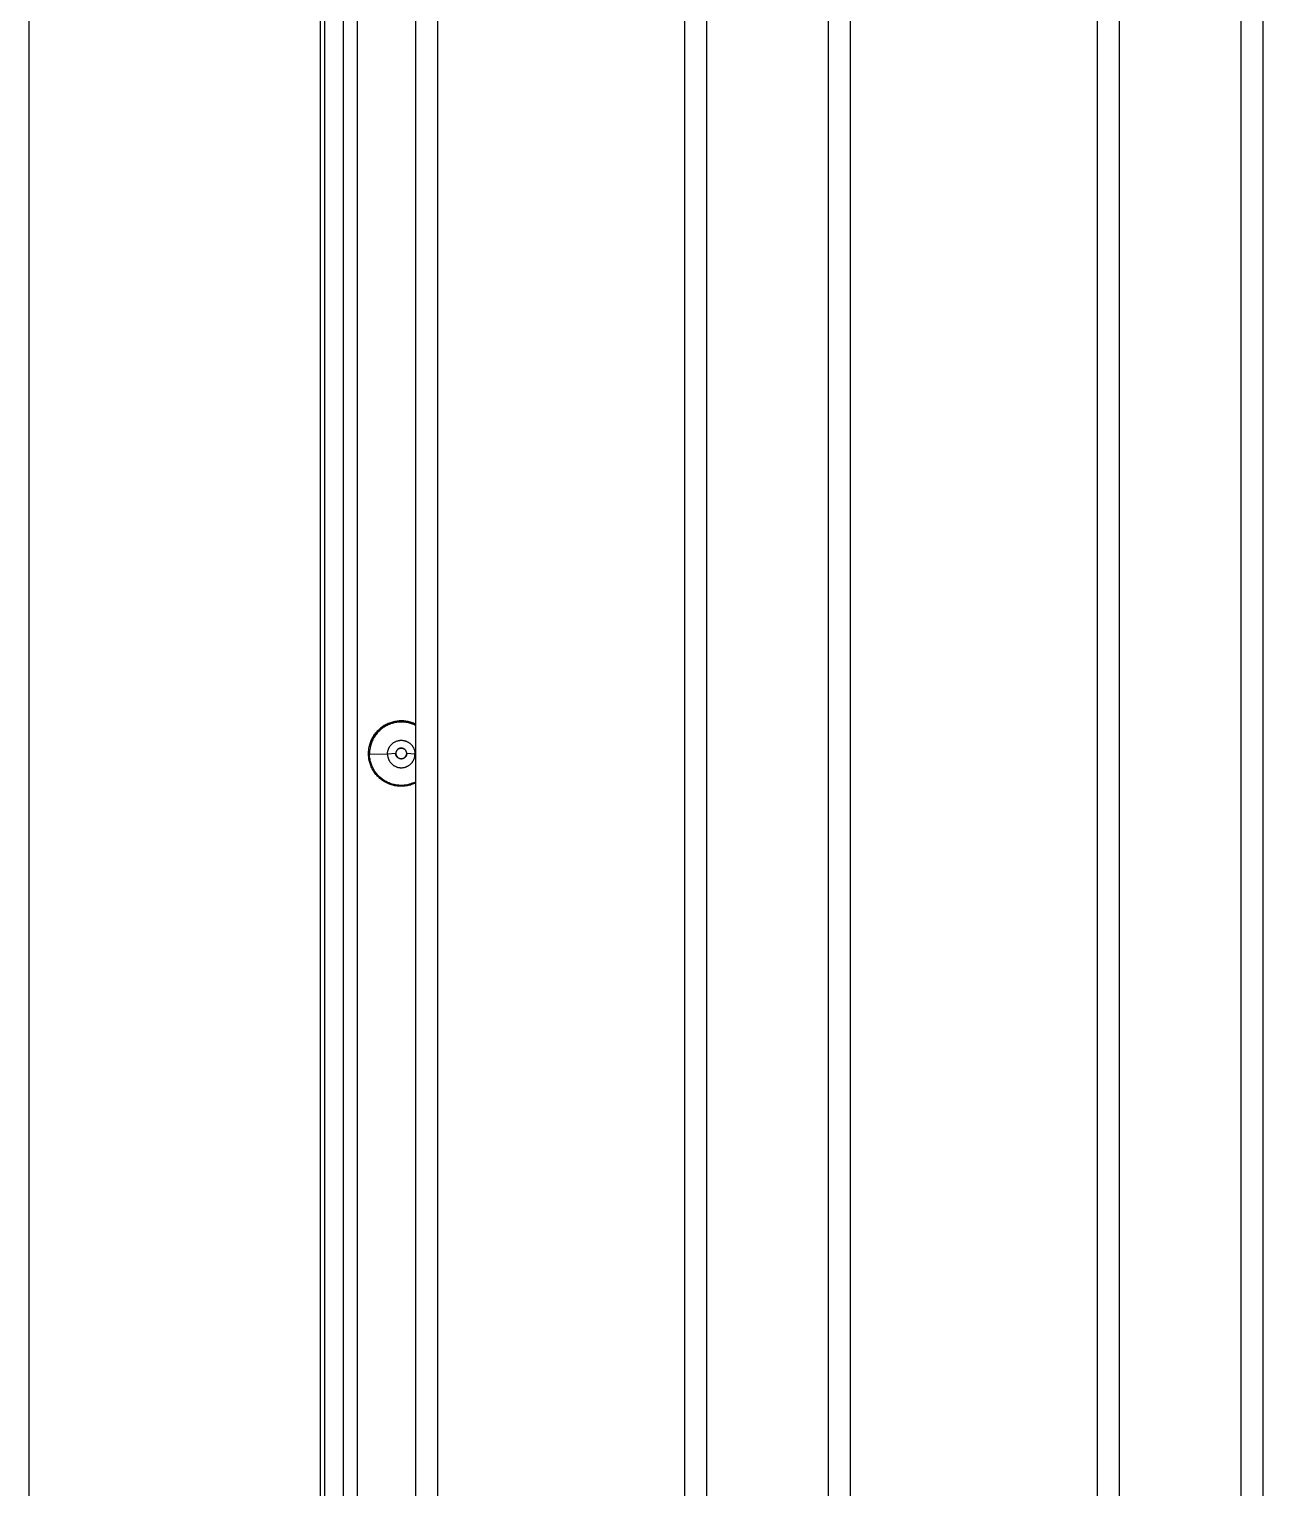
# Model space of a CAD drawing. Header units: millimetres. Extents: x -1283 to 2747, y -259 to 2557.
# Drawn here: x 719.4 to 889, y 1481.7 to 1682.1 of the extents above; entities that cross this region are included whole.
import ezdxf

# ---------------------------------------------------------------- set-up
doc = ezdxf.new("R2010")
doc.units = ezdxf.units.MM
doc.header["$MEASUREMENT"] = 0
doc.layers.add('Utwórz2D linie widoczne', color=7, linetype='Continuous', true_color=0x000000)

msp = doc.modelspace()

# ---------------------------------------------------------------- linework, layer by layer
at = {"layer": 'Utwórz2D linie widoczne'}
for p, q in [((719.45, 1281.38), (719.45, 2063.38)), ((759.45, 2061.38), (759.45, 1281.38)), ((760.01, 2061.38), (760.01, 1341.69)), ((772.55, 2055.65), (772.55, 1346.65)), ((775.55, 2055.65), (775.55, 1346.65)), ((809.55, 1346.65), (809.55, 2055.65)), ((812.55, 1346.65), (812.55, 2055.65)), ((829.25, 2055.65), (829.25, 1346.65)), ((832.25, 2055.65), (832.25, 1346.65)), ((866.25, 1346.65), (866.25, 2055.65)), ((869.25, 1346.65), (869.25, 2055.65)), ((885.95, 2055.65), (885.95, 1346.65)), ((888.95, 2055.65), (888.95, 1346.65)), ((762.57, 2040.3), (762.57, 1343.15)), ((764.57, 1343.15), (764.57, 2031.14)), ((766.91, 1585.16), (767, 1585.28)), ((767.07, 1585.38), (766.98, 1585.26)), ((767, 1585.28), (767.1, 1585.4)), ((767.17, 1585.5), (767.07, 1585.38)), ((767.1, 1585.4), (767.2, 1585.52)), ((767.22, 1585.32), (767.12, 1585.2)), ((767.28, 1585.62), (767.17, 1585.5)), ((767.2, 1585.52), (767.3, 1585.64)), ((767.32, 1585.44), (767.22, 1585.32)), ((767.39, 1585.73), (767.28, 1585.62)), ((767.3, 1585.64), (767.41, 1585.75)), ((767.42, 1585.55), (767.32, 1585.44)), ((767.5, 1585.84), (767.39, 1585.73)), ((767.41, 1585.75), (767.52, 1585.85)), ((767.52, 1585.65), (767.42, 1585.55)), ((767.61, 1585.94), (767.5, 1585.84)), ((767.52, 1585.85), (767.64, 1585.96)), ((767.63, 1585.76), (767.52, 1585.65)), ((767.73, 1586.04), (767.61, 1585.94)), ((767.75, 1585.86), (767.63, 1585.76)), ((767.64, 1585.96), (767.76, 1586.05)), ((767.85, 1586.14), (767.73, 1586.04)), ((767.86, 1585.95), (767.75, 1585.86)), ((767.76, 1586.05), (767.88, 1586.15)), ((767.98, 1586.23), (767.85, 1586.14)), ((767.98, 1586.04), (767.86, 1585.95)), ((767.88, 1586.15), (768, 1586.24)), ((768.11, 1586.32), (767.98, 1586.23)), ((768.11, 1586.13), (767.98, 1586.04)), ((768, 1586.24), (768.13, 1586.32)), ((768.24, 1586.4), (768.11, 1586.32)), ((768.23, 1586.21), (768.11, 1586.13)), ((768.13, 1586.32), (768.26, 1586.41)), ((768.36, 1586.29), (768.23, 1586.21)), ((768.37, 1586.48), (768.24, 1586.4)), ((768.26, 1586.41), (768.4, 1586.48)), ((768.49, 1586.37), (768.36, 1586.29)), ((768.51, 1586.55), (768.37, 1586.48)), ((768.4, 1586.48), (768.53, 1586.56)), ((768.63, 1586.44), (768.49, 1586.37)), ((768.65, 1586.62), (768.51, 1586.55)), ((768.53, 1586.56), (768.67, 1586.62)), ((768.76, 1586.5), (768.63, 1586.44)), ((768.79, 1586.68), (768.65, 1586.62)), ((768.67, 1586.62), (768.81, 1586.69)), ((768.9, 1586.56), (768.76, 1586.5)), ((768.94, 1586.74), (768.79, 1586.68)), ((768.81, 1586.69), (768.96, 1586.74)), ((769.04, 1586.62), (768.9, 1586.56)), ((769.08, 1586.8), (768.94, 1586.74)), ((768.96, 1586.74), (769.1, 1586.8)), ((769.18, 1586.67), (769.04, 1586.62)), ((769.23, 1586.85), (769.08, 1586.8)), ((769.1, 1586.8), (769.25, 1586.84)), ((769.33, 1586.71), (769.18, 1586.67)), ((769.38, 1586.89), (769.23, 1586.85)), ((769.25, 1586.84), (769.4, 1586.89)), ((769.47, 1586.75), (769.33, 1586.71)), ((769.53, 1586.93), (769.38, 1586.89)), ((769.4, 1586.89), (769.55, 1586.93)), ((769.62, 1586.79), (769.47, 1586.75)), ((769.68, 1586.96), (769.53, 1586.93)), ((769.55, 1586.93), (769.7, 1586.96)), ((769.77, 1586.82), (769.62, 1586.79)), ((769.83, 1586.99), (769.68, 1586.96)), ((769.7, 1586.96), (769.85, 1586.99)), ((769.92, 1586.85), (769.77, 1586.82)), ((769.99, 1587.01), (769.83, 1586.99)), ((769.85, 1586.99), (770, 1587.01)), ((770.07, 1586.87), (769.92, 1586.85)), ((770.14, 1587.03), (769.99, 1587.01)), ((770, 1587.01), (770.15, 1587.02)), ((770.22, 1586.88), (770.07, 1586.87)), ((770.29, 1587.04), (770.14, 1587.03)), ((770.15, 1587.02), (770.31, 1587.04)), ((770.37, 1586.89), (770.22, 1586.88)), ((770.45, 1587.05), (770.29, 1587.04)), ((770.31, 1587.04), (770.46, 1587.04)), ((770.52, 1586.89), (770.37, 1586.89)), ((770.61, 1587.05), (770.45, 1587.05)), ((770.46, 1587.04), (770.62, 1587.04)), ((770.67, 1586.89), (770.52, 1586.89)), ((770.76, 1587.05), (770.61, 1587.05)), ((770.62, 1587.04), (770.77, 1587.04)), ((770.82, 1586.89), (770.67, 1586.89)), ((770.92, 1587.04), (770.76, 1587.05)), ((770.77, 1587.04), (770.93, 1587.03)), ((770.97, 1586.88), (770.82, 1586.89)), ((771.07, 1587.02), (770.92, 1587.04)), ((770.93, 1587.03), (771.08, 1587.02)), ((771.12, 1586.86), (770.97, 1586.88)), ((771.22, 1587), (771.07, 1587.02)), ((771.08, 1587.02), (771.23, 1587)), ((771.27, 1586.84), (771.12, 1586.86)), ((771.38, 1586.98), (771.22, 1587)), ((771.23, 1587), (771.38, 1586.97)), ((771.42, 1586.81), (771.27, 1586.84)), ((771.53, 1586.95), (771.38, 1586.98)), ((771.38, 1586.97), (771.54, 1586.94)), ((771.56, 1586.78), (771.42, 1586.81)), ((771.68, 1586.91), (771.53, 1586.95)), ((771.54, 1586.94), (771.69, 1586.9)), ((771.71, 1586.74), (771.56, 1586.78)), ((771.83, 1586.87), (771.68, 1586.91)), ((771.69, 1586.9), (771.84, 1586.86)), ((771.86, 1586.7), (771.71, 1586.74)), ((771.98, 1586.83), (771.83, 1586.87)), ((771.84, 1586.86), (771.98, 1586.82)), ((772, 1586.65), (771.86, 1586.7)), ((772.13, 1586.77), (771.98, 1586.83)), ((771.98, 1586.82), (772.13, 1586.77)), ((772.14, 1586.6), (772, 1586.65)), ((772.27, 1586.72), (772.13, 1586.77)), ((772.13, 1586.77), (772.27, 1586.71)), ((772.28, 1586.55), (772.14, 1586.6)), ((772.41, 1586.66), (772.27, 1586.72)), ((772.27, 1586.71), (772.41, 1586.65)), ((772.42, 1586.48), (772.28, 1586.55)), ((772.55, 1586.59), (772.41, 1586.66)), ((772.41, 1586.65), (772.55, 1586.58)), ((772.55, 1586.42), (772.42, 1586.48)), ((766.12, 1583.17), (766.14, 1583.32)), ((766.14, 1583.32), (766.17, 1583.47)), ((766.17, 1583.47), (766.2, 1583.62)), ((766.23, 1583.74), (766.19, 1583.59)), ((766.2, 1583.62), (766.24, 1583.77)), ((766.27, 1583.89), (766.23, 1583.74)), ((766.24, 1583.77), (766.29, 1583.92)), ((766.28, 1583.29), (766.25, 1583.14)), ((766.32, 1584.03), (766.27, 1583.89)), ((766.3, 1583.44), (766.28, 1583.29)), ((766.29, 1583.92), (766.34, 1584.07)), ((766.34, 1583.59), (766.3, 1583.44)), ((766.38, 1584.18), (766.32, 1584.03)), ((766.34, 1584.07), (766.39, 1584.21)), ((766.38, 1583.73), (766.34, 1583.59)), ((766.43, 1584.32), (766.38, 1584.18)), ((766.42, 1583.88), (766.38, 1583.73)), ((766.39, 1584.21), (766.45, 1584.35)), ((766.47, 1584.02), (766.42, 1583.88)), ((766.5, 1584.46), (766.43, 1584.32)), ((766.45, 1584.35), (766.52, 1584.49)), ((766.52, 1584.16), (766.47, 1584.02)), ((766.57, 1584.6), (766.5, 1584.46)), ((766.52, 1584.49), (766.59, 1584.63)), ((766.58, 1584.3), (766.52, 1584.16)), ((766.64, 1584.74), (766.57, 1584.6)), ((766.65, 1584.44), (766.58, 1584.3)), ((766.59, 1584.63), (766.66, 1584.77)), ((766.72, 1584.88), (766.64, 1584.74)), ((766.71, 1584.57), (766.65, 1584.44)), ((766.66, 1584.77), (766.74, 1584.9)), ((766.79, 1584.7), (766.71, 1584.57)), ((766.8, 1585.01), (766.72, 1584.88)), ((766.74, 1584.9), (766.82, 1585.03)), ((766.86, 1584.83), (766.79, 1584.7)), ((766.89, 1585.14), (766.8, 1585.01)), ((766.82, 1585.03), (766.91, 1585.16)), ((766.95, 1584.96), (766.86, 1584.83)), ((766.98, 1585.26), (766.89, 1585.14)), ((767.03, 1585.08), (766.95, 1584.96)), ((767.12, 1585.2), (767.03, 1585.08)), ((768.85, 1583.27), (768.88, 1583.33)), ((768.88, 1583.33), (768.91, 1583.38)), ((768.91, 1583.38), (768.94, 1583.44)), ((768.94, 1583.44), (768.97, 1583.5)), ((768.97, 1583.5), (769.01, 1583.55)), ((769.01, 1583.55), (769.05, 1583.61)), ((769.05, 1583.61), (769.09, 1583.66)), ((769.09, 1583.66), (769.13, 1583.71)), ((769.13, 1583.71), (769.17, 1583.76)), ((769.17, 1583.76), (769.22, 1583.81)), ((769.22, 1583.81), (769.26, 1583.85)), ((769.26, 1583.85), (769.31, 1583.9)), ((769.31, 1583.9), (769.36, 1583.94)), ((769.36, 1583.94), (769.41, 1583.98)), ((769.41, 1583.98), (769.46, 1584.02)), ((769.46, 1584.02), (769.52, 1584.06)), ((769.52, 1584.06), (769.57, 1584.1)), ((769.57, 1584.1), (769.63, 1584.13)), ((769.63, 1584.13), (769.69, 1584.16)), ((769.69, 1584.16), (769.75, 1584.19)), ((769.75, 1584.19), (769.81, 1584.22)), ((769.81, 1584.22), (769.87, 1584.25)), ((769.87, 1584.25), (769.93, 1584.27)), ((769.93, 1584.27), (769.99, 1584.29)), ((769.99, 1584.29), (770.05, 1584.31)), ((770.05, 1584.31), (770.12, 1584.33)), ((770.12, 1584.33), (770.18, 1584.34)), ((770.18, 1584.34), (770.24, 1584.35)), ((770.24, 1584.35), (770.31, 1584.36)), ((770.3, 1583.27), (770.32, 1583.27)), ((770.31, 1584.36), (770.38, 1584.37)), ((770.33, 1583.28), (770.31, 1583.27)), ((770.32, 1583.27), (770.35, 1583.28)), ((770.36, 1583.28), (770.33, 1583.28)), ((770.35, 1583.28), (770.37, 1583.29)), ((770.38, 1583.29), (770.36, 1583.28)), ((770.37, 1583.29), (770.4, 1583.3)), ((770.38, 1584.37), (770.44, 1584.38)), ((770.41, 1583.3), (770.38, 1583.29)), ((770.4, 1583.3), (770.42, 1583.3)), ((770.43, 1583.3), (770.41, 1583.3)), ((770.42, 1583.3), (770.45, 1583.31)), ((770.46, 1583.31), (770.43, 1583.3)), ((770.44, 1584.38), (770.51, 1584.38)), ((770.45, 1583.31), (770.47, 1583.31)), ((770.48, 1583.31), (770.46, 1583.31)), ((770.47, 1583.31), (770.5, 1583.31)), ((770.51, 1583.31), (770.48, 1583.31)), ((770.5, 1583.31), (770.52, 1583.32)), ((770.51, 1584.38), (770.57, 1584.38)), ((770.53, 1583.31), (770.51, 1583.31)), ((770.52, 1583.32), (770.55, 1583.32)), ((770.56, 1583.31), (770.53, 1583.31)), ((770.55, 1583.32), (770.57, 1583.32)), ((770.59, 1583.31), (770.56, 1583.31)), ((770.57, 1584.38), (770.64, 1584.38)), ((770.57, 1583.32), (770.6, 1583.32)), ((770.61, 1583.31), (770.59, 1583.31)), ((770.6, 1583.32), (770.62, 1583.32)), ((770.64, 1583.31), (770.61, 1583.31)), ((770.62, 1583.32), (770.65, 1583.31)), ((770.64, 1584.38), (770.7, 1584.38)), ((770.66, 1583.31), (770.64, 1583.31)), ((770.65, 1583.31), (770.67, 1583.31)), ((770.69, 1583.31), (770.66, 1583.31)), ((770.67, 1583.31), (770.7, 1583.31)), ((770.71, 1583.3), (770.69, 1583.31)), ((770.7, 1584.38), (770.77, 1584.37)), ((770.7, 1583.31), (770.72, 1583.3)), ((770.74, 1583.3), (770.71, 1583.3)), ((770.72, 1583.3), (770.75, 1583.3)), ((770.76, 1583.29), (770.74, 1583.3)), ((770.75, 1583.3), (770.77, 1583.29)), ((770.79, 1583.28), (770.76, 1583.29)), ((770.77, 1584.37), (770.83, 1584.36)), ((770.77, 1583.29), (770.8, 1583.28)), ((770.81, 1583.28), (770.79, 1583.28)), ((770.8, 1583.28), (770.82, 1583.27)), ((770.84, 1583.27), (770.81, 1583.28)), ((770.82, 1583.27), (770.85, 1583.27)), ((770.83, 1584.36), (770.9, 1584.35)), ((770.9, 1584.35), (770.96, 1584.34)), ((770.96, 1584.34), (771.03, 1584.33)), ((771.03, 1584.33), (771.09, 1584.31)), ((771.09, 1584.31), (771.15, 1584.29)), ((771.15, 1584.29), (771.22, 1584.27)), ((771.22, 1584.27), (771.28, 1584.25)), ((771.28, 1584.25), (771.34, 1584.22)), ((771.34, 1584.22), (771.4, 1584.19)), ((771.4, 1584.19), (771.46, 1584.16)), ((771.46, 1584.16), (771.51, 1584.13)), ((771.51, 1584.13), (771.57, 1584.1)), ((771.57, 1584.1), (771.63, 1584.06)), ((771.63, 1584.06), (771.68, 1584.02)), ((771.68, 1584.02), (771.73, 1583.98)), ((771.73, 1583.98), (771.78, 1583.94)), ((771.78, 1583.94), (771.83, 1583.9)), ((771.83, 1583.9), (771.88, 1583.85)), ((771.88, 1583.85), (771.93, 1583.81)), ((771.93, 1583.81), (771.97, 1583.76)), ((771.97, 1583.76), (772.02, 1583.71)), ((772.02, 1583.71), (772.06, 1583.66)), ((772.06, 1583.66), (772.1, 1583.61)), ((772.1, 1583.61), (772.14, 1583.55)), ((772.14, 1583.55), (772.17, 1583.5)), ((772.17, 1583.5), (772.2, 1583.44)), ((772.2, 1583.44), (772.24, 1583.38)), ((772.24, 1583.38), (772.27, 1583.33)), ((772.27, 1583.33), (772.29, 1583.27)), ((766.07, 1582.55), (766.08, 1582.71)), ((766.21, 1582.54), (766.07, 1582.55)), ((766.08, 1582.4), (766.07, 1582.55)), ((766.08, 1582.86), (766.1, 1583.02)), ((766.08, 1582.71), (766.08, 1582.86)), ((766.08, 1582.25), (766.08, 1582.4)), ((766.1, 1582.09), (766.08, 1582.25)), ((766.1, 1583.02), (766.12, 1583.17)), ((766.12, 1581.94), (766.1, 1582.09)), ((766.14, 1581.79), (766.12, 1581.94)), ((766.17, 1581.63), (766.14, 1581.79)), ((766.2, 1581.48), (766.17, 1581.63)), ((766.24, 1581.33), (766.2, 1581.48)), ((766.22, 1582.84), (766.21, 1582.69)), ((766.21, 1582.69), (766.21, 1582.54)), ((766.21, 1582.39), (766.21, 1582.54)), ((766.21, 1582.54), (768.68, 1582.5)), ((766.22, 1582.24), (766.21, 1582.39)), ((766.22, 1581.42), (766.21, 1581.46)), ((766.23, 1582.99), (766.22, 1582.84)), ((766.23, 1582.09), (766.22, 1582.24)), ((766.25, 1583.14), (766.23, 1582.99)), ((766.25, 1581.94), (766.23, 1582.09)), ((766.25, 1581.32), (766.24, 1581.35)), ((766.29, 1581.19), (766.24, 1581.33)), ((766.28, 1581.79), (766.25, 1581.94)), ((766.3, 1581.64), (766.28, 1581.79)), ((766.34, 1581.49), (766.3, 1581.64)), ((766.38, 1581.35), (766.34, 1581.49)), ((766.42, 1581.2), (766.38, 1581.35)), ((769.82, 1582.57), (768.68, 1582.5)), ((768.68, 1582.5), (768.69, 1582.57)), ((768.68, 1582.5), (768.69, 1582.43)), ((768.69, 1582.63), (768.7, 1582.7)), ((768.69, 1582.57), (768.69, 1582.63)), ((768.69, 1582.43), (768.69, 1582.37)), ((768.69, 1582.37), (768.7, 1582.3)), ((768.7, 1582.76), (768.71, 1582.83)), ((768.7, 1582.7), (768.7, 1582.76)), ((768.7, 1582.3), (768.7, 1582.24)), ((768.7, 1582.24), (768.71, 1582.17)), ((768.71, 1582.83), (768.73, 1582.89)), ((768.71, 1582.17), (768.73, 1582.11)), ((768.73, 1582.89), (768.74, 1582.96)), ((768.73, 1582.11), (768.74, 1582.04)), ((768.74, 1582.96), (768.76, 1583.02)), ((768.74, 1582.04), (768.76, 1581.98)), ((768.76, 1583.02), (768.78, 1583.08)), ((768.76, 1581.98), (768.78, 1581.92)), ((768.78, 1583.08), (768.8, 1583.14)), ((768.78, 1581.92), (768.8, 1581.86)), ((768.8, 1583.14), (768.82, 1583.21)), ((768.8, 1581.86), (768.82, 1581.79)), ((768.82, 1583.21), (768.85, 1583.27)), ((768.82, 1581.79), (768.85, 1581.73)), ((768.85, 1581.73), (768.88, 1581.67)), ((768.88, 1581.67), (768.91, 1581.62)), ((768.91, 1581.62), (768.94, 1581.56)), ((768.94, 1581.56), (768.97, 1581.5)), ((768.97, 1581.5), (769.01, 1581.45)), ((769.01, 1581.45), (769.05, 1581.39)), ((769.05, 1581.39), (769.09, 1581.34)), ((769.09, 1581.34), (769.13, 1581.29)), ((769.13, 1581.29), (769.17, 1581.24)), ((769.83, 1582.64), (769.82, 1582.62)), ((769.82, 1582.62), (769.82, 1582.59)), ((769.82, 1582.59), (769.82, 1582.56)), ((769.82, 1582.54), (769.82, 1582.57)), ((769.82, 1582.56), (769.83, 1582.54)), ((769.82, 1582.51), (769.82, 1582.54)), ((769.83, 1582.49), (769.82, 1582.51)), ((769.84, 1582.72), (769.83, 1582.69)), ((769.83, 1582.69), (769.83, 1582.67)), ((769.83, 1582.67), (769.83, 1582.64)), ((769.83, 1582.54), (769.83, 1582.51)), ((769.83, 1582.51), (769.83, 1582.49)), ((769.83, 1582.46), (769.83, 1582.49)), ((769.83, 1582.49), (769.84, 1582.46)), ((769.83, 1582.44), (769.83, 1582.46)), ((769.84, 1582.41), (769.83, 1582.44)), ((769.85, 1582.77), (769.84, 1582.74)), ((769.84, 1582.74), (769.84, 1582.72)), ((769.84, 1582.46), (769.84, 1582.44)), ((769.84, 1582.44), (769.85, 1582.41)), ((769.85, 1582.39), (769.84, 1582.41)), ((769.86, 1582.79), (769.85, 1582.77)), ((769.85, 1582.41), (769.86, 1582.39)), ((769.85, 1582.36), (769.85, 1582.39)), ((769.86, 1582.34), (769.85, 1582.36)), ((769.87, 1582.82), (769.86, 1582.79)), ((769.86, 1582.39), (769.87, 1582.36)), ((769.87, 1582.31), (769.86, 1582.34)), ((769.88, 1582.84), (769.87, 1582.82)), ((769.87, 1582.36), (769.87, 1582.34)), ((769.87, 1582.34), (769.88, 1582.31)), ((769.88, 1582.29), (769.87, 1582.31)), ((769.89, 1582.87), (769.88, 1582.84)), ((769.88, 1582.31), (769.9, 1582.29)), ((769.89, 1582.26), (769.88, 1582.29)), ((769.9, 1582.89), (769.89, 1582.87)), ((769.9, 1582.24), (769.89, 1582.26)), ((769.91, 1582.91), (769.9, 1582.89)), ((769.9, 1582.29), (769.91, 1582.27)), ((769.91, 1582.22), (769.9, 1582.24)), ((769.92, 1582.94), (769.91, 1582.91)), ((769.91, 1582.27), (769.92, 1582.24)), ((769.92, 1582.19), (769.91, 1582.22)), ((769.93, 1582.96), (769.92, 1582.94)), ((769.92, 1582.24), (769.93, 1582.22)), ((769.94, 1582.17), (769.92, 1582.19)), ((769.95, 1582.98), (769.93, 1582.96)), ((769.93, 1582.22), (769.95, 1582.2)), ((769.95, 1582.15), (769.94, 1582.17)), ((769.96, 1583), (769.95, 1582.98)), ((769.95, 1582.2), (769.96, 1582.18)), ((769.97, 1582.13), (769.95, 1582.15)), ((769.98, 1583.02), (769.96, 1583)), ((769.96, 1582.18), (769.98, 1582.16)), ((769.98, 1582.11), (769.97, 1582.13)), ((769.99, 1583.04), (769.98, 1583.02)), ((769.98, 1582.16), (769.99, 1582.14)), ((770, 1582.09), (769.98, 1582.11)), ((770.01, 1583.06), (769.99, 1583.04)), ((769.99, 1582.14), (770.01, 1582.12)), ((770.02, 1582.07), (770, 1582.09)), ((770.03, 1583.08), (770.01, 1583.06)), ((770.01, 1582.12), (770.03, 1582.1)), ((770.03, 1582.05), (770.02, 1582.07)), ((770.05, 1583.1), (770.03, 1583.08)), ((770.03, 1582.1), (770.05, 1582.08)), ((770.05, 1582.03), (770.03, 1582.05)), ((770.06, 1583.12), (770.05, 1583.1)), ((770.05, 1582.08), (770.06, 1582.06)), ((770.07, 1582.01), (770.05, 1582.03)), ((770.08, 1583.13), (770.06, 1583.12)), ((770.06, 1582.06), (770.08, 1582.04)), ((770.09, 1582), (770.07, 1582.01)), ((770.1, 1583.15), (770.08, 1583.13)), ((770.08, 1582.04), (770.1, 1582.03)), ((770.11, 1581.98), (770.09, 1582)), ((770.12, 1583.17), (770.1, 1583.15)), ((770.1, 1582.03), (770.12, 1582.01)), ((770.13, 1581.96), (770.11, 1581.98)), ((770.15, 1583.18), (770.12, 1583.17)), ((770.12, 1582.01), (770.15, 1582)), ((770.15, 1581.95), (770.13, 1581.96)), ((770.17, 1583.2), (770.15, 1583.18)), ((770.15, 1582), (770.17, 1581.98)), ((770.18, 1581.93), (770.15, 1581.95)), ((770.16, 1583.2), (770.18, 1583.21)), ((770.19, 1583.21), (770.17, 1583.2)), ((770.17, 1581.98), (770.19, 1581.97)), ((770.18, 1583.21), (770.21, 1583.22)), ((770.2, 1581.92), (770.18, 1581.93)), ((770.21, 1583.22), (770.19, 1583.21)), ((770.19, 1581.97), (770.21, 1581.96)), ((770.22, 1581.91), (770.2, 1581.92)), ((770.21, 1583.22), (770.23, 1583.23)), ((770.23, 1583.23), (770.21, 1583.22)), ((770.21, 1581.96), (770.23, 1581.94)), ((770.24, 1581.9), (770.22, 1581.91)), ((770.23, 1583.23), (770.25, 1583.25)), ((770.26, 1583.25), (770.23, 1583.23)), ((770.23, 1581.94), (770.26, 1581.93)), ((770.27, 1581.89), (770.24, 1581.9)), ((770.25, 1583.25), (770.27, 1583.26)), ((770.28, 1583.26), (770.26, 1583.25)), ((770.26, 1581.93), (770.28, 1581.92)), ((770.27, 1583.26), (770.3, 1583.27)), ((770.29, 1581.88), (770.27, 1581.89)), ((770.31, 1583.27), (770.28, 1583.26)), ((770.28, 1581.92), (770.31, 1581.91)), ((770.32, 1581.87), (770.29, 1581.88)), ((770.31, 1581.91), (770.33, 1581.9)), ((770.34, 1581.86), (770.32, 1581.87)), ((770.33, 1581.9), (770.35, 1581.89)), ((770.37, 1581.85), (770.34, 1581.86)), ((770.35, 1581.89), (770.38, 1581.89)), ((770.39, 1581.84), (770.37, 1581.85)), ((770.38, 1581.89), (770.4, 1581.88)), ((770.42, 1581.84), (770.39, 1581.84)), ((770.4, 1581.88), (770.43, 1581.88)), ((770.44, 1581.83), (770.42, 1581.84)), ((770.43, 1581.88), (770.46, 1581.87)), ((770.47, 1581.83), (770.44, 1581.83)), ((770.46, 1581.87), (770.48, 1581.87)), ((770.49, 1581.83), (770.47, 1581.83)), ((770.48, 1581.87), (770.51, 1581.87)), ((770.52, 1581.82), (770.49, 1581.83)), ((770.51, 1581.87), (770.53, 1581.86)), ((770.55, 1581.82), (770.52, 1581.82)), ((770.53, 1581.86), (770.56, 1581.86)), ((770.57, 1581.82), (770.55, 1581.82)), ((770.56, 1581.86), (770.59, 1581.86)), ((770.6, 1581.82), (770.57, 1581.82)), ((770.59, 1581.86), (770.61, 1581.86)), ((770.62, 1581.82), (770.6, 1581.82)), ((770.61, 1581.86), (770.64, 1581.87)), ((770.65, 1581.83), (770.62, 1581.82)), ((770.64, 1581.87), (770.66, 1581.87)), ((770.68, 1581.83), (770.65, 1581.83)), ((770.66, 1581.87), (770.69, 1581.87)), ((770.7, 1581.83), (770.68, 1581.83)), ((770.69, 1581.87), (770.71, 1581.88)), ((770.73, 1581.84), (770.7, 1581.83)), ((770.71, 1581.88), (770.74, 1581.88)), ((770.75, 1581.84), (770.73, 1581.84)), ((770.74, 1581.88), (770.76, 1581.89)), ((770.78, 1581.85), (770.75, 1581.84)), ((770.76, 1581.89), (770.79, 1581.89)), ((770.8, 1581.86), (770.78, 1581.85)), ((770.79, 1581.89), (770.81, 1581.9)), ((770.83, 1581.87), (770.8, 1581.86)), ((770.81, 1581.9), (770.84, 1581.91)), ((770.85, 1581.88), (770.83, 1581.87)), ((770.86, 1583.26), (770.84, 1583.27)), ((770.84, 1581.91), (770.86, 1581.92)), ((770.85, 1583.27), (770.87, 1583.26)), ((770.88, 1581.89), (770.85, 1581.88)), ((770.89, 1583.25), (770.86, 1583.26)), ((770.86, 1581.92), (770.89, 1581.93)), ((770.87, 1583.26), (770.89, 1583.25)), ((770.9, 1581.9), (770.88, 1581.89)), ((770.89, 1583.25), (770.92, 1583.23)), ((770.91, 1583.23), (770.89, 1583.25)), ((770.89, 1581.93), (770.91, 1581.94)), ((770.92, 1581.91), (770.9, 1581.9)), ((770.93, 1583.22), (770.91, 1583.23)), ((770.91, 1581.94), (770.93, 1581.96)), ((770.92, 1583.23), (770.94, 1583.22)), ((770.95, 1581.92), (770.92, 1581.91)), ((770.95, 1583.21), (770.93, 1583.22)), ((770.93, 1581.96), (770.96, 1581.97)), ((770.94, 1583.22), (770.96, 1583.21)), ((770.98, 1583.2), (770.95, 1583.21)), ((770.97, 1581.93), (770.95, 1581.92)), ((770.96, 1583.21), (770.98, 1583.2)), ((770.96, 1581.97), (770.98, 1581.98)), ((770.99, 1581.95), (770.97, 1581.93)), ((771, 1583.18), (770.98, 1583.2)), ((770.98, 1581.98), (771, 1582)), ((771.01, 1581.96), (770.99, 1581.95)), ((771.02, 1583.17), (771, 1583.18)), ((771, 1582), (771.02, 1582.01)), ((771.03, 1581.98), (771.01, 1581.96)), ((771.04, 1583.15), (771.02, 1583.17)), ((771.02, 1582.01), (771.04, 1582.03)), ((771.05, 1582), (771.03, 1581.98)), ((771.06, 1583.13), (771.04, 1583.15)), ((771.04, 1582.03), (771.06, 1582.04)), ((771.07, 1582.01), (771.05, 1582)), ((771.08, 1583.12), (771.06, 1583.13)), ((771.06, 1582.04), (771.08, 1582.06)), ((771.09, 1582.03), (771.07, 1582.01)), ((771.1, 1583.1), (771.08, 1583.12)), ((771.08, 1582.06), (771.1, 1582.08)), ((771.11, 1582.05), (771.09, 1582.03)), ((771.12, 1583.08), (771.1, 1583.1)), ((771.1, 1582.08), (771.12, 1582.1)), ((771.13, 1582.07), (771.11, 1582.05)), ((771.13, 1583.06), (771.12, 1583.08)), ((771.12, 1582.1), (771.13, 1582.12)), ((771.15, 1583.04), (771.13, 1583.06)), ((771.13, 1582.12), (771.15, 1582.14)), ((771.14, 1582.09), (771.13, 1582.07)), ((771.16, 1582.11), (771.14, 1582.09)), ((771.17, 1583.02), (771.15, 1583.04)), ((771.15, 1582.14), (771.17, 1582.16)), ((771.18, 1582.13), (771.16, 1582.11)), ((771.18, 1583), (771.17, 1583.02)), ((771.17, 1582.16), (771.18, 1582.18)), ((771.2, 1582.98), (771.18, 1583)), ((771.18, 1582.18), (771.2, 1582.2)), ((771.19, 1582.15), (771.18, 1582.13)), ((771.21, 1582.17), (771.19, 1582.15)), ((771.21, 1582.96), (771.2, 1582.98)), ((771.2, 1582.2), (771.21, 1582.22)), ((771.22, 1582.94), (771.21, 1582.96)), ((771.21, 1582.22), (771.22, 1582.24)), ((771.22, 1582.19), (771.21, 1582.17)), ((771.24, 1582.91), (771.22, 1582.94)), ((771.22, 1582.24), (771.24, 1582.27)), ((771.23, 1582.22), (771.22, 1582.19)), ((771.24, 1582.24), (771.23, 1582.22)), ((771.25, 1582.89), (771.24, 1582.91)), ((771.24, 1582.27), (771.25, 1582.29)), ((771.26, 1582.26), (771.24, 1582.24)), ((771.26, 1582.87), (771.25, 1582.89)), ((771.25, 1582.29), (771.26, 1582.31)), ((771.27, 1582.84), (771.26, 1582.87)), ((771.26, 1582.31), (771.27, 1582.34)), ((771.27, 1582.29), (771.26, 1582.26)), ((771.28, 1582.82), (771.27, 1582.84)), ((771.27, 1582.34), (771.28, 1582.36)), ((771.28, 1582.31), (771.27, 1582.29)), ((771.29, 1582.79), (771.28, 1582.82)), ((771.28, 1582.36), (771.29, 1582.39)), ((771.29, 1582.36), (771.28, 1582.34)), ((771.28, 1582.34), (771.28, 1582.31)), ((771.29, 1582.77), (771.29, 1582.79)), ((771.3, 1582.74), (771.29, 1582.77)), ((771.29, 1582.41), (771.3, 1582.44)), ((771.29, 1582.39), (771.29, 1582.41)), ((771.3, 1582.39), (771.29, 1582.36)), ((771.31, 1582.72), (771.3, 1582.74)), ((771.3, 1582.44), (771.31, 1582.46)), ((771.31, 1582.44), (771.3, 1582.41)), ((771.3, 1582.41), (771.3, 1582.39)), ((771.31, 1582.69), (771.31, 1582.72)), ((771.32, 1582.67), (771.31, 1582.69)), ((771.31, 1582.49), (771.32, 1582.51)), ((771.32, 1582.49), (771.31, 1582.46)), ((771.31, 1582.46), (771.31, 1582.49)), ((771.31, 1582.46), (771.31, 1582.44)), ((771.32, 1582.64), (771.32, 1582.67)), ((771.32, 1582.62), (771.32, 1582.64)), ((771.32, 1582.59), (771.32, 1582.62)), ((771.32, 1582.56), (771.32, 1582.59)), ((771.32, 1582.57), (771.32, 1582.54)), ((772.46, 1582.5), (771.32, 1582.57)), ((771.32, 1582.54), (771.32, 1582.56)), ((771.32, 1582.54), (771.32, 1582.51)), ((771.32, 1582.51), (771.32, 1582.54)), ((771.32, 1582.51), (771.32, 1582.49)), ((771.97, 1581.24), (772.02, 1581.29)), ((772.02, 1581.29), (772.06, 1581.34)), ((772.06, 1581.34), (772.1, 1581.39)), ((772.1, 1581.39), (772.14, 1581.45)), ((772.14, 1581.45), (772.17, 1581.5)), ((772.17, 1581.5), (772.2, 1581.56)), ((772.2, 1581.56), (772.24, 1581.62)), ((772.24, 1581.62), (772.27, 1581.67)), ((772.27, 1581.67), (772.29, 1581.73)), ((772.29, 1583.27), (772.32, 1583.21)), ((772.29, 1581.73), (772.32, 1581.79)), ((772.32, 1583.21), (772.34, 1583.14)), ((772.32, 1581.79), (772.34, 1581.86)), ((772.34, 1583.14), (772.37, 1583.08)), ((772.34, 1581.86), (772.37, 1581.92)), ((772.37, 1583.08), (772.39, 1583.02)), ((772.37, 1581.92), (772.39, 1581.98)), ((772.39, 1583.02), (772.4, 1582.96)), ((772.39, 1581.98), (772.4, 1582.04)), ((772.4, 1582.96), (772.42, 1582.89)), ((772.4, 1582.04), (772.42, 1582.11)), ((772.42, 1582.89), (772.43, 1582.83)), ((772.42, 1582.11), (772.43, 1582.17)), ((772.43, 1582.83), (772.44, 1582.76)), ((772.43, 1582.17), (772.44, 1582.24)), ((772.44, 1582.76), (772.45, 1582.7)), ((772.44, 1582.24), (772.45, 1582.3)), ((772.45, 1582.7), (772.45, 1582.63)), ((772.45, 1582.63), (772.46, 1582.57)), ((772.45, 1582.37), (772.46, 1582.43)), ((772.45, 1582.3), (772.45, 1582.37)), ((772.46, 1582.57), (772.46, 1582.5)), ((772.46, 1582.43), (772.46, 1582.5)), ((772.46, 1582.5), (772.55, 1582.5)), ((766.34, 1581.04), (766.29, 1581.19)), ((766.39, 1580.9), (766.34, 1581.04)), ((766.45, 1580.75), (766.39, 1580.9)), ((766.47, 1581.06), (766.42, 1581.2)), ((766.52, 1580.61), (766.45, 1580.75)), ((766.52, 1580.92), (766.47, 1581.06)), ((766.58, 1580.78), (766.52, 1580.92)), ((766.59, 1580.47), (766.52, 1580.61)), ((766.65, 1580.65), (766.58, 1580.78)), ((766.66, 1580.34), (766.59, 1580.47)), ((766.71, 1580.51), (766.65, 1580.65)), ((766.74, 1580.21), (766.66, 1580.34)), ((766.79, 1580.38), (766.71, 1580.51)), ((766.82, 1580.08), (766.74, 1580.21)), ((766.86, 1580.25), (766.79, 1580.38)), ((766.91, 1579.95), (766.82, 1580.08)), ((766.95, 1580.12), (766.86, 1580.25)), ((767, 1579.82), (766.91, 1579.95)), ((767.03, 1580), (766.95, 1580.12)), ((767.1, 1579.7), (767, 1579.82)), ((767.12, 1579.88), (767.03, 1580)), ((767.2, 1579.59), (767.1, 1579.7)), ((767.22, 1579.76), (767.12, 1579.88)), ((767.3, 1579.47), (767.2, 1579.59)), ((767.32, 1579.65), (767.22, 1579.76)), ((767.41, 1579.36), (767.3, 1579.47)), ((767.42, 1579.53), (767.32, 1579.65)), ((767.52, 1579.26), (767.41, 1579.36)), ((767.52, 1579.43), (767.42, 1579.53)), ((767.63, 1579.32), (767.52, 1579.43)), ((767.75, 1579.22), (767.63, 1579.32)), ((769.17, 1581.24), (769.22, 1581.19)), ((769.22, 1581.19), (769.26, 1581.15)), ((769.26, 1581.15), (769.31, 1581.1)), ((769.31, 1581.1), (769.36, 1581.06)), ((769.36, 1581.06), (769.41, 1581.02)), ((769.41, 1581.02), (769.46, 1580.98)), ((769.46, 1580.98), (769.52, 1580.94)), ((769.52, 1580.94), (769.57, 1580.9)), ((769.57, 1580.9), (769.63, 1580.87)), ((769.63, 1580.87), (769.69, 1580.84)), ((769.69, 1580.84), (769.75, 1580.81)), ((769.75, 1580.81), (769.81, 1580.78)), ((769.81, 1580.78), (769.87, 1580.75)), ((769.87, 1580.75), (769.93, 1580.73)), ((769.93, 1580.73), (769.99, 1580.71)), ((769.99, 1580.71), (770.05, 1580.69)), ((770.05, 1580.69), (770.12, 1580.67)), ((770.12, 1580.67), (770.18, 1580.66)), ((770.18, 1580.66), (770.24, 1580.65)), ((770.24, 1580.65), (770.31, 1580.64)), ((770.31, 1580.64), (770.38, 1580.63)), ((770.38, 1580.63), (770.44, 1580.62)), ((770.44, 1580.62), (770.51, 1580.62)), ((770.51, 1580.62), (770.57, 1580.62)), ((770.57, 1580.62), (770.64, 1580.62)), ((770.64, 1580.62), (770.7, 1580.62)), ((770.7, 1580.62), (770.77, 1580.63)), ((770.77, 1580.63), (770.83, 1580.64)), ((770.83, 1580.64), (770.9, 1580.65)), ((770.9, 1580.65), (770.96, 1580.66)), ((770.96, 1580.66), (771.03, 1580.67)), ((771.03, 1580.67), (771.09, 1580.69)), ((771.09, 1580.69), (771.15, 1580.71)), ((771.15, 1580.71), (771.22, 1580.73)), ((771.22, 1580.73), (771.28, 1580.75)), ((771.28, 1580.75), (771.34, 1580.78)), ((771.34, 1580.78), (771.4, 1580.81)), ((771.4, 1580.81), (771.46, 1580.84)), ((771.46, 1580.84), (771.51, 1580.87)), ((771.51, 1580.87), (771.57, 1580.9)), ((771.57, 1580.9), (771.63, 1580.94)), ((771.63, 1580.94), (771.68, 1580.98)), ((771.68, 1580.98), (771.73, 1581.02)), ((771.73, 1581.02), (771.78, 1581.06)), ((771.78, 1581.06), (771.83, 1581.1)), ((771.83, 1581.1), (771.88, 1581.15)), ((771.88, 1581.15), (771.93, 1581.19)), ((771.93, 1581.19), (771.97, 1581.24)), ((767.64, 1579.15), (767.52, 1579.26)), ((767.76, 1579.05), (767.64, 1579.15)), ((767.86, 1579.13), (767.75, 1579.22)), ((767.88, 1578.96), (767.76, 1579.05)), ((767.98, 1579.04), (767.86, 1579.13)), ((768, 1578.87), (767.88, 1578.96)), ((768.11, 1578.95), (767.98, 1579.04)), ((768.13, 1578.78), (768, 1578.87)), ((768.23, 1578.87), (768.11, 1578.95)), ((768.26, 1578.7), (768.13, 1578.78)), ((768.36, 1578.79), (768.23, 1578.87)), ((768.4, 1578.62), (768.26, 1578.7)), ((768.49, 1578.71), (768.36, 1578.79)), ((768.53, 1578.55), (768.4, 1578.62)), ((768.63, 1578.64), (768.49, 1578.71)), ((768.67, 1578.48), (768.53, 1578.55)), ((768.76, 1578.58), (768.63, 1578.64)), ((768.81, 1578.42), (768.67, 1578.48)), ((768.9, 1578.52), (768.76, 1578.58)), ((768.96, 1578.36), (768.81, 1578.42)), ((769.04, 1578.46), (768.9, 1578.52)), ((769.1, 1578.31), (768.96, 1578.36)), ((769.18, 1578.41), (769.04, 1578.46)), ((769.25, 1578.26), (769.1, 1578.31)), ((769.33, 1578.37), (769.18, 1578.41)), ((769.4, 1578.22), (769.25, 1578.26)), ((769.47, 1578.33), (769.33, 1578.37)), ((769.55, 1578.18), (769.4, 1578.22)), ((769.62, 1578.29), (769.47, 1578.33)), ((769.7, 1578.15), (769.55, 1578.18)), ((769.77, 1578.26), (769.62, 1578.29)), ((769.85, 1578.12), (769.7, 1578.15)), ((769.92, 1578.24), (769.77, 1578.26)), ((770, 1578.1), (769.85, 1578.12)), ((770.07, 1578.22), (769.92, 1578.24)), ((770.15, 1578.08), (770, 1578.1)), ((770.22, 1578.2), (770.07, 1578.22)), ((770.31, 1578.07), (770.15, 1578.08)), ((770.37, 1578.19), (770.22, 1578.2)), ((770.46, 1578.06), (770.31, 1578.07)), ((770.52, 1578.19), (770.37, 1578.19)), ((770.62, 1578.06), (770.46, 1578.06)), ((770.67, 1578.19), (770.52, 1578.19)), ((770.77, 1578.07), (770.62, 1578.06)), ((770.82, 1578.19), (770.67, 1578.19)), ((770.93, 1578.08), (770.77, 1578.07)), ((770.97, 1578.2), (770.82, 1578.19)), ((771.08, 1578.09), (770.93, 1578.08)), ((771.12, 1578.22), (770.97, 1578.2)), ((771.23, 1578.11), (771.08, 1578.09)), ((771.27, 1578.24), (771.12, 1578.22)), ((771.38, 1578.14), (771.23, 1578.11)), ((771.42, 1578.27), (771.27, 1578.24)), ((771.54, 1578.17), (771.38, 1578.14)), ((771.56, 1578.3), (771.42, 1578.27)), ((771.69, 1578.2), (771.54, 1578.17)), ((771.71, 1578.34), (771.56, 1578.3)), ((771.84, 1578.24), (771.69, 1578.2)), ((771.86, 1578.38), (771.71, 1578.34)), ((771.98, 1578.29), (771.84, 1578.24)), ((772, 1578.43), (771.86, 1578.38)), ((772.13, 1578.34), (771.98, 1578.29)), ((772.14, 1578.48), (772, 1578.43)), ((772.27, 1578.4), (772.13, 1578.34)), ((772.28, 1578.54), (772.14, 1578.48)), ((772.41, 1578.46), (772.27, 1578.4)), ((772.42, 1578.6), (772.28, 1578.54)), ((772.55, 1578.52), (772.41, 1578.46)), ((772.55, 1578.66), (772.42, 1578.6))]:
    msp.add_line(p, q, dxfattribs=at)

doc.saveas('drawing.dxf')
